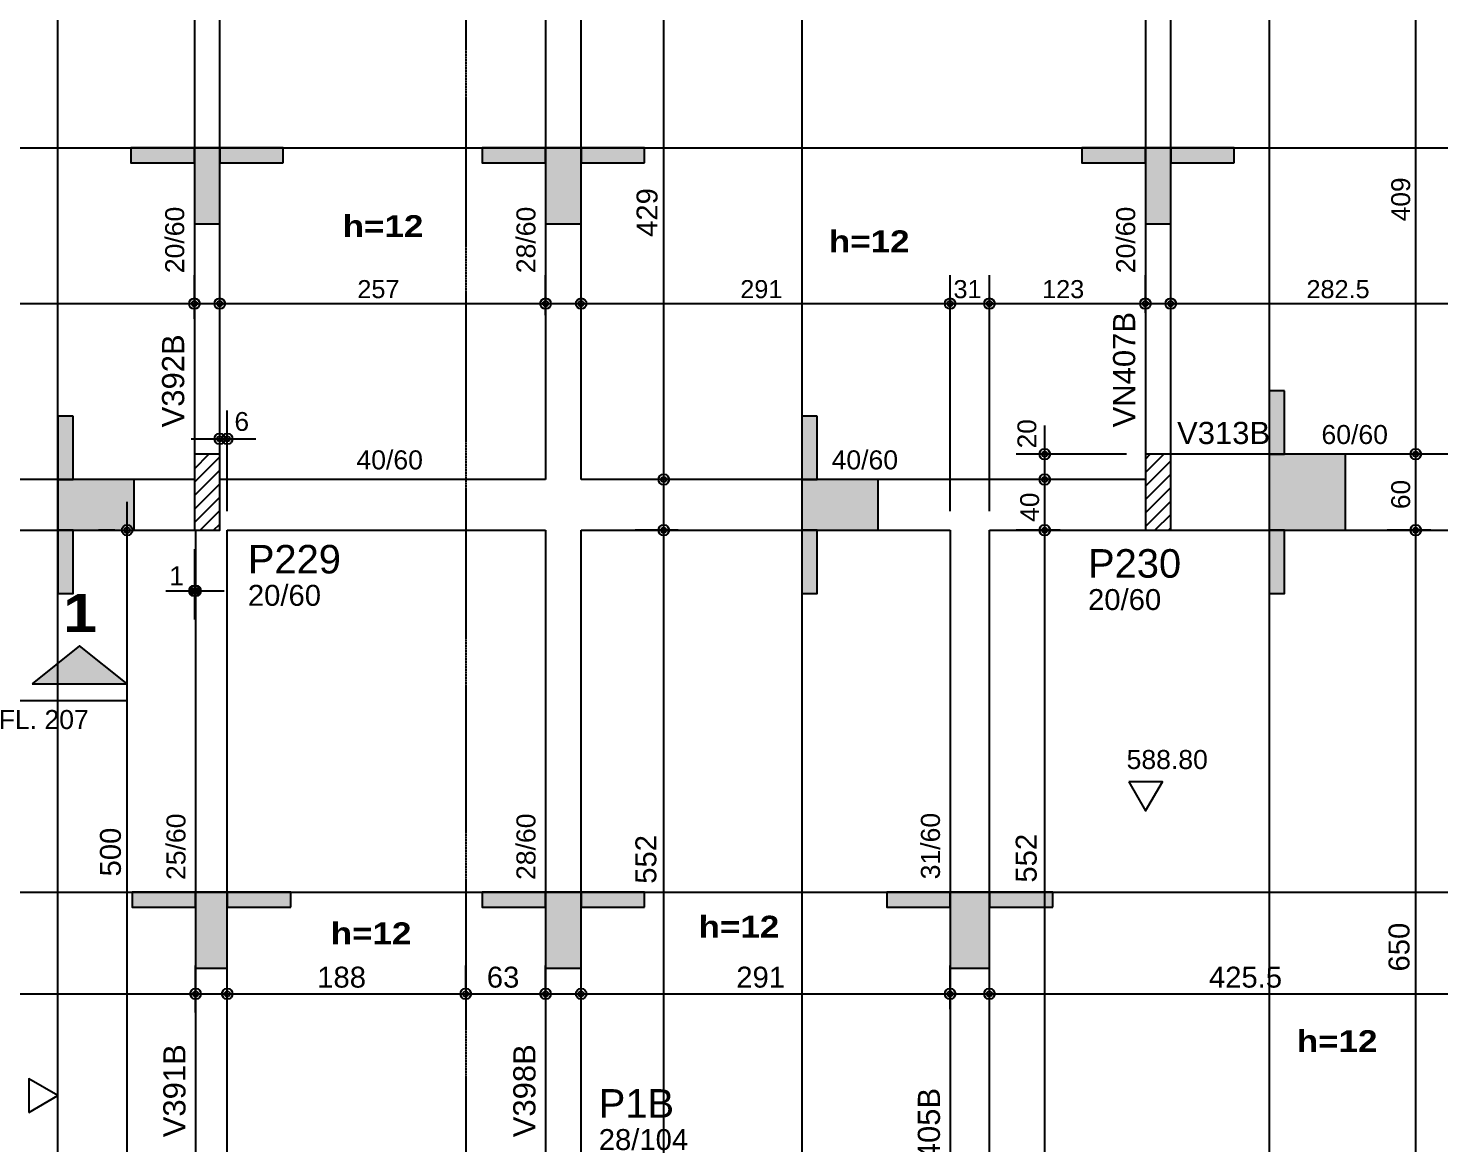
# Model space of a CAD drawing. Extents: x 0 to 13080, y 0 to 6750.
# Drawn here: x 4204 to 5317, y 3452 to 4332 of the extents above; entities that cross this region are included whole.
import ezdxf

# ---------------------------------------------------------------- set-up
doc = ezdxf.new("R2010")
doc.units = 0
doc.header["$MEASUREMENT"] = 0
doc.linetypes.add('ESTILO_TQS_0007', pattern=[2.1, 1.5, -0.2, 0.2, -0.2])
for name, color, linetype in [('MTH-202', 1, 'CONTINUOUS'), ('MTH-224', 4, 'CONTINUOUS'), ('MTH-COTAS7', 31, 'CONTINUOUS'), ('MTH-DIM-PILAR', 3, 'CONTINUOUS'), ('MTH-DIM-VIGA', 3, 'CONTINUOUS'), ('MTH-EIXO-214', 4, 'CONTINUOUS'), ('MTH-FACE-VIGA', 7, 'CONTINUOUS'), ('MTH-HACHURA-PILAR', 1, 'CONTINUOUS'), ('MTH-LINHA-CORTE', 5, 'CONTINUOUS'), ('MTH-LINHA-SEÇÃO', 16, 'CONTINUOUS'), ('MTH-PILAR-MORRE', 5, 'CONTINUOUS'), ('MTH-SIMB_COTA', 3, 'CONTINUOUS'), ('MTH-SOMBRA21', 150, 'CONTINUOUS'), ('MTH-TIT1-PILAR', 5, 'CONTINUOUS'), ('MTH-TIT1-VIGA', 5, 'CONTINUOUS'), ('MTH-TXT', 4, 'CONTINUOUS'), ('MTH-TXT-NEGRITO', 5, 'CONTINUOUS')]:
    doc.layers.add(name, color=color, linetype=linetype)
doc.styles.add('TQS_ARIAL', font='arial.ttf')
doc.styles.add('TQS_ARIAL_BLACK', font='ariblk.ttf')

msp = doc.modelspace()

# ---------------------------------------------------------------- linework, layer by layer
at = {"layer": 'MTH-224', "linetype": 'Continuous'}
msp.add_line((4179.22526, 3801.982318), (4281.78776, 3801.982318), dxfattribs=at)
for points in [[(5071.722021, 3737.79356), (5084.971526, 3714.845855), (5098.219713, 3737.79356), (5071.722021, 3737.79356)], [(4204.23487, 3477.013435), (4227.182575, 3490.26294), (4204.23487, 3503.511127), (4204.23487, 3477.013435)]]:
    msp.add_lwpolyline(points, dxfattribs=at)
at = {"layer": 'MTH-COTAS7', "linetype": 'Continuous'}
for p, q in [((4704.961438, 3953.714724), (4704.961438, 4427.714724)), ((5297.993633, 3973.714724), (5297.993633, 4427.714724)), ((4334.778343, 4103.041923), (4334.778343, 4137.506334)), ((4354.778343, 4093.994315), (4354.778343, 4137.506334)), ((4611.777243, 4105.93349), (4611.777243, 4137.506334)), ((4639.777243, 4107.73527), (4639.777243, 4137.506334)), ((4930.777243, 3951.214724), (4930.777243, 4137.506334)), ((4930.777243, 3951.214724), (4930.777243, 4137.506334)), ((4961.777243, 3951.214724), (4961.777243, 4137.506334)), ((4961.777243, 3951.214724), (4961.777243, 4137.506334)), ((5084.778343, 4107.738271), (5084.778343, 4137.506334)), ((5104.778343, 4107.738271), (5104.778343, 4137.506334)), ((3978.276437, 4115.006334), (4357.278343, 4115.006334)), ((4332.278343, 4115.006334), (4634.277243, 4115.006334)), ((4617.277243, 4115.006334), (4953.277243, 4115.006334)), ((4908.277243, 4115.006334), (4984.277243, 4115.006334)), ((4939.277243, 4115.006334), (5107.278343, 4115.006334)), ((5082.278343, 4115.006334), (5409.777243, 4115.006334)), ((4354.778343, 4011.214724), (4354.778343, 4030.785365)), ((4360.778005, 3951.214724), (4360.778005, 4030.785365)), ((5005.372289, 3953.714724), (5005.372289, 4018.714724)), ((5297.993633, 3913.714724), (5297.993633, 4018.714724)), ((4332.278343, 4008.285365), (4383.278005, 4008.285365)), ((5005.372289, 3913.714724), (5005.372289, 3998.714724)), ((5069.778343, 3996.214724), (4982.872289, 3996.214724)), ((5295.709833, 3996.214724), (5275.493633, 3996.214724)), ((5295.709833, 3996.214724), (5275.493633, 3996.214724)), ((4726.305538, 3976.214724), (4682.461438, 3976.214724)), ((5008.277793, 3976.214724), (4982.872289, 3976.214724)), ((5008.277793, 3976.214724), (4982.872289, 3976.214724)), ((4281.78776, 3413.714762), (4281.78776, 3958.714762)), ((4704.961438, 3361.732063), (4704.961438, 3958.714762)), ((5005.372289, 3361.732062), (5005.372289, 3958.714762)), ((5297.993633, 3263.732062), (5297.993633, 3958.714762)), ((4272.182575, 3936.214762), (4259.28776, 3936.214762)), ((4716.277243, 3936.214762), (4682.461438, 3936.214762)), ((5017.543759, 3936.214762), (4982.872289, 3936.214762)), ((5008.277793, 3936.214724), (4982.872289, 3936.214724)), ((5285.806211, 3936.214762), (5275.493633, 3936.214762)), ((5309.807218, 3936.214724), (5275.493633, 3936.214724)), ((4334.778343, 3921.214724), (4334.778343, 3865.858353)), ((4335.778005, 3921.214724), (4335.778005, 3865.858353)), ((4312.278343, 3888.358353), (4358.278005, 3888.358353)), ((4335.778005, 3555.769747), (4335.778005, 3592.964762)), ((4360.778005, 3555.769747), (4360.778005, 3592.964762)), ((4548.777243, 3574.008225), (4548.777243, 3592.964762)), ((4548.777243, 3574.008225), (4548.777243, 3592.964762)), ((4611.777243, 3566.158633), (4611.777243, 3592.964762)), ((4639.777243, 3563.744612), (4639.777243, 3592.964762)), ((4930.777243, 3558.314478), (4930.777243, 3592.964762)), ((4961.777243, 3567.483645), (4961.777243, 3592.964762)), ((3978.276437, 3570.464762), (4358.278005, 3570.464762)), ((4338.278005, 3570.464762), (4571.277243, 3570.464762)), ((4526.277243, 3570.464762), (4634.277243, 3570.464762)), ((4617.277243, 3570.464762), (4953.277243, 3570.464762)), ((4939.277243, 3570.464762), (5409.777243, 3570.464762)), ((4281.78776, 3328.732063), (4281.78776, 3458.714762))]:
    msp.add_line(p, q, dxfattribs=at)
at = {"layer": 'MTH-EIXO-214', "linetype": 'ESTILO_TQS_0007'}
msp.add_line((4548.777243, 6386.749862), (4548.777243, 488.1738), dxfattribs=at)
at = {"layer": 'MTH-FACE-VIGA', "linetype": 'Continuous'}
for points in [[(4334.778343, 4405.214724), (4334.778343, 3996.214724)], [(4354.778343, 3996.214724), (4354.778343, 4405.214724)], [(4611.777243, 4405.214724), (4611.777243, 3976.214724)], [(4639.777243, 3976.214724), (4639.777243, 4405.214724)], [(5084.778343, 4405.214724), (5084.778343, 3996.214724)], [(5104.778343, 3996.214724), (5104.778343, 4405.214724)], [(5399.777243, 3996.214724), (5104.778343, 3996.214724)], [(4334.778343, 3976.214724), (3988.276437, 3976.214724)], [(4611.777243, 3976.214724), (4354.778343, 3976.214724)], [(4946.277243, 3976.214724), (4639.777243, 3976.214724)], [(5084.778343, 3976.214724), (4946.277243, 3976.214724)], [(4000.776437, 3936.214724), (4334.778343, 3936.214724)], [(4335.778005, 3936.214724), (4335.778005, 3436.214762)], [(4360.778005, 3936.214724), (4611.777243, 3936.214724)], [(4360.778005, 3436.214762), (4360.778005, 3936.214724)], [(4611.777243, 3936.214724), (4611.777243, 3436.232063)], [(4639.777243, 3936.214724), (4930.777243, 3936.214724)], [(4639.777243, 3436.214724), (4639.777243, 3936.214724)], [(4930.777243, 3936.214724), (4930.777243, 3384.232062)], [(4961.777243, 3936.214724), (5084.778343, 3936.214724)], [(4961.777243, 3384.232062), (4961.777243, 3936.214724)], [(5104.778343, 3936.214724), (5387.277243, 3936.214724)]]:
    msp.add_lwpolyline(points, dxfattribs=at)
at = {"layer": 'MTH-HACHURA-PILAR', "linetype": 'Continuous'}
for p, q in [((4334.778343, 3984.760486), (4346.232581, 3996.214724)), ((4334.778343, 3995.367088), (4335.625979, 3996.214724)), ((4334.778343, 3974.153884), (4354.778343, 3994.153884)), ((5084.778343, 3981.691764), (5099.301303, 3996.214724)), ((5084.778343, 3992.298366), (5088.694701, 3996.214724)), ((5084.778343, 3971.085162), (5104.778343, 3991.085162)), ((4334.778343, 3963.547283), (4354.778343, 3983.547283)), ((5084.778343, 3960.478561), (5104.778343, 3980.478561)), ((4334.778343, 3952.940681), (4354.778343, 3972.940681)), ((5084.778343, 3949.871959), (5104.778343, 3969.871959)), ((4334.778343, 3942.334079), (4354.778343, 3962.334079)), ((5084.778343, 3939.265357), (5104.778343, 3959.265357)), ((4339.265589, 3936.214724), (4354.778343, 3951.727477)), ((4349.872191, 3936.214724), (4354.778343, 3941.120876)), ((5092.334311, 3936.214724), (5104.778343, 3948.658755)), ((5102.940913, 3936.214724), (5104.778343, 3938.052154))]:
    msp.add_line(p, q, dxfattribs=at)
at = {"layer": 'MTH-LINHA-CORTE', "linetype": 'Continuous'}
msp.add_lwpolyline([(4206.78776, 3815.107318), (4281.78776, 3815.107318), (4244.28776, 3845.107318), (4206.78776, 3815.107318)], dxfattribs=at)
at = {"layer": 'MTH-LINHA-SEÇÃO', "linetype": 'Continuous'}
for p, q in [((4227.182575, 3351.232063), (4227.182575, 6068.392418)), ((4813.983648, 4953.714724), (4813.983648, 3406.214724)), ((5182.527244, 4953.714724), (5182.527244, 3286.232062)), ((3715.777097, 4237.985025), (6390.256545, 4237.985025)), ((921.17219, 3650.827299), (8448.796747, 3650.827299))]:
    msp.add_line(p, q, dxfattribs=at)
for points in [[(4334.778343, 4225.985025), (4334.778343, 4237.985025), (4284.778343, 4237.985025), (4284.778343, 4225.985025), (4334.778343, 4225.985025)], [(4354.778343, 4237.985025), (4334.778343, 4237.985025), (4334.778343, 4177.985025), (4354.778343, 4177.985025), (4354.778343, 4237.985025)], [(4404.778343, 4225.985025), (4404.778343, 4237.985025), (4354.778343, 4237.985025), (4354.778343, 4225.985025), (4404.778343, 4225.985025)], [(4611.777243, 4225.985025), (4611.777243, 4237.985025), (4561.777243, 4237.985025), (4561.777243, 4225.985025), (4611.777243, 4225.985025)], [(4639.777243, 4237.985025), (4611.777243, 4237.985025), (4611.777243, 4177.985025), (4639.777243, 4177.985025), (4639.777243, 4237.985025)], [(4689.777243, 4225.985025), (4689.777243, 4237.985025), (4639.777243, 4237.985025), (4639.777243, 4225.985025), (4689.777243, 4225.985025)], [(5084.778343, 4225.985025), (5084.778343, 4237.985025), (5034.778343, 4237.985025), (5034.778343, 4225.985025), (5084.778343, 4225.985025)], [(5104.778343, 4237.985025), (5084.778343, 4237.985025), (5084.778343, 4177.985025), (5104.778343, 4177.985025), (5104.778343, 4237.985025)], [(5154.778343, 4225.985025), (5154.778343, 4237.985025), (5104.778343, 4237.985025), (5104.778343, 4225.985025), (5154.778343, 4225.985025)], [(5194.527244, 4046.214724), (5182.527244, 4046.214724), (5182.527244, 3996.214724), (5194.527244, 3996.214724), (5194.527244, 4046.214724)], [(4239.182575, 4026.214724), (4227.182575, 4026.214724), (4227.182575, 3976.214724), (4239.182575, 3976.214724), (4239.182575, 4026.214724)], [(4825.983648, 4026.214724), (4813.983648, 4026.214724), (4813.983648, 3976.214724), (4825.983648, 3976.214724), (4825.983648, 4026.214724)], [(5182.527244, 3996.214724), (5182.527244, 3936.214762), (5242.527244, 3936.214762), (5242.527244, 3996.214724), (5182.527244, 3996.214724)], [(4227.182575, 3976.214724), (4227.182575, 3936.214762), (4287.182575, 3936.214762), (4287.182575, 3976.214724), (4227.182575, 3976.214724)], [(4813.983648, 3976.214724), (4813.983648, 3936.214762), (4873.983648, 3936.214762), (4873.983648, 3976.214724), (4813.983648, 3976.214724)], [(4239.182575, 3936.214762), (4227.182575, 3936.214762), (4227.182575, 3886.214762), (4239.182575, 3886.214762), (4239.182575, 3936.214762)], [(4825.983648, 3936.214762), (4813.983648, 3936.214762), (4813.983648, 3886.214762), (4825.983648, 3886.214762), (4825.983648, 3936.214762)], [(5194.527244, 3936.214762), (5182.527244, 3936.214762), (5182.527244, 3886.214762), (5194.527244, 3886.214762), (5194.527244, 3936.214762)], [(4335.778005, 3638.827299), (4335.778005, 3650.827299), (4285.778005, 3650.827299), (4285.778005, 3638.827299), (4335.778005, 3638.827299)], [(4360.778005, 3650.827299), (4335.778005, 3650.827299), (4335.778005, 3590.827299), (4360.778005, 3590.827299), (4360.778005, 3650.827299)], [(4410.778005, 3638.827299), (4410.778005, 3650.827299), (4360.778005, 3650.827299), (4360.778005, 3638.827299), (4410.778005, 3638.827299)], [(4611.777243, 3638.827299), (4611.777243, 3650.827299), (4561.777243, 3650.827299), (4561.777243, 3638.827299), (4611.777243, 3638.827299)], [(4639.777243, 3650.827299), (4611.777243, 3650.827299), (4611.777243, 3590.827299), (4639.777243, 3590.827299), (4639.777243, 3650.827299)], [(4689.777243, 3638.827299), (4689.777243, 3650.827299), (4639.777243, 3650.827299), (4639.777243, 3638.827299), (4689.777243, 3638.827299)], [(4930.777243, 3638.827299), (4930.777243, 3650.827299), (4880.777243, 3650.827299), (4880.777243, 3638.827299), (4930.777243, 3638.827299)], [(4961.777243, 3650.827299), (4930.777243, 3650.827299), (4930.777243, 3590.827299), (4961.777243, 3590.827299), (4961.777243, 3650.827299)], [(5011.777243, 3638.827299), (5011.777243, 3650.827299), (4961.777243, 3650.827299), (4961.777243, 3638.827299), (5011.777243, 3638.827299)]]:
    msp.add_lwpolyline(points, dxfattribs=at)
at = {"layer": 'MTH-PILAR-MORRE', "linetype": 'Continuous'}
for points in [[(4334.778343, 3936.214724), (4354.778343, 3936.214724), (4354.778343, 3996.214724), (4334.778343, 3996.214724), (4334.778343, 3936.214724)], [(5084.778343, 3936.214724), (5104.778343, 3936.214724), (5104.778343, 3996.214724), (5084.778343, 3996.214724), (5084.778343, 3936.214724)]]:
    msp.add_lwpolyline(points, dxfattribs=at)
at = {"layer": 'MTH-SIMB_COTA', "linetype": 'Continuous'}
for centre, radius in [((4334.778343, 4115.006334), 4.200001), ((4354.778343, 4115.006334), 4.200001), ((4611.777243, 4115.006334), 4.200001), ((4639.777243, 4115.006334), 4.200001), ((4930.777243, 4115.006334), 4.200001), ((4930.777243, 4115.006334), 4.200001), ((4961.777243, 4115.006334), 4.200001), ((4961.777243, 4115.006334), 4.200001), ((5084.778343, 4115.006334), 4.200001), ((5104.778343, 4115.006334), 4.200001), ((4334.778343, 4115.006334), 2.1), ((4354.778343, 4115.006334), 2.1), ((4611.777243, 4115.006334), 2.1), ((4639.777243, 4115.006334), 2.1), ((4930.777243, 4115.006334), 2.1), ((4930.777243, 4115.006334), 2.1), ((4961.777243, 4115.006334), 2.1), ((4961.777243, 4115.006334), 2.1), ((5084.778343, 4115.006334), 2.1), ((5104.778343, 4115.006334), 2.1), ((4354.778343, 4008.285365), 4.200001), ((4354.778343, 4008.285365), 2.1), ((4360.778005, 4008.285365), 4.200001), ((4360.778005, 4008.285365), 2.1), ((5005.372289, 3996.214724), 4.200001), ((5005.372289, 3996.214724), 2.1), ((5297.993633, 3996.214724), 4.200001), ((5297.993633, 3996.214724), 4.200001), ((5297.993633, 3996.214724), 2.1), ((5297.993633, 3996.214724), 2.1), ((4704.961438, 3976.214724), 4.200001), ((4704.961438, 3976.214724), 2.1), ((5005.372289, 3976.214724), 4.200001), ((5005.372289, 3976.214724), 4.200001), ((5005.372289, 3976.214724), 2.1), ((5005.372289, 3976.214724), 2.1), ((4281.78776, 3936.214762), 4.200001), ((4281.78776, 3936.214762), 2.1), ((4704.961438, 3936.214762), 4.200001), ((4704.961438, 3936.214762), 2.1), ((5005.372289, 3936.214762), 4.200001), ((5005.372289, 3936.214724), 4.200001), ((5005.372289, 3936.214762), 2.1), ((5005.372289, 3936.214724), 2.1), ((5297.993633, 3936.214762), 4.200001), ((5297.993633, 3936.214724), 4.200001), ((5297.993633, 3936.214762), 2.1), ((5297.993633, 3936.214724), 2.1), ((4334.778343, 3888.358353), 4.200001), ((4335.778005, 3888.358353), 4.200001), ((4334.778343, 3888.358353), 2.1), ((4335.778005, 3888.358353), 2.1), ((4335.778005, 3570.464762), 4.200001), ((4360.778005, 3570.464762), 4.200001), ((4548.777243, 3570.464762), 4.200001), ((4548.777243, 3570.464762), 4.200001), ((4611.777243, 3570.464762), 4.200001), ((4639.777243, 3570.464762), 4.200001), ((4930.777243, 3570.464762), 4.200001), ((4961.777243, 3570.464762), 4.200001), ((4335.778005, 3570.464762), 2.1), ((4360.778005, 3570.464762), 2.1), ((4548.777243, 3570.464762), 2.1), ((4548.777243, 3570.464762), 2.1), ((4611.777243, 3570.464762), 2.1), ((4639.777243, 3570.464762), 2.1), ((4930.777243, 3570.464762), 2.1), ((4961.777243, 3570.464762), 2.1)]:
    msp.add_circle(centre, radius, dxfattribs=at)
at = {"layer": 'MTH-SOMBRA21', "linetype": 'Continuous'}
for points in [[(4334.778343, 4225.985025), (4334.778343, 4237.985025), (4284.778343, 4237.985025)], [(4334.778343, 4225.985025), (4284.778343, 4237.985025), (4284.778343, 4225.985025)], [(4354.778343, 4237.985025), (4334.778343, 4237.985025), (4334.778343, 4177.985025)], [(4354.778343, 4237.985025), (4334.778343, 4177.985025), (4354.778343, 4177.985025)], [(4404.778343, 4225.985025), (4404.778343, 4237.985025), (4354.778343, 4237.985025)], [(4404.778343, 4225.985025), (4354.778343, 4237.985025), (4354.778343, 4225.985025)], [(4354.778343, 4237.985025), (4354.778343, 4177.985025), (4354.778343, 4237.985025)], [(4611.777243, 4225.985025), (4611.777243, 4237.985025), (4561.777243, 4237.985025)], [(4611.777243, 4225.985025), (4561.777243, 4237.985025), (4561.777243, 4225.985025)], [(4639.777243, 4237.985025), (4611.777243, 4237.985025), (4611.777243, 4177.985025)], [(4639.777243, 4237.985025), (4611.777243, 4177.985025), (4639.777243, 4177.985025)], [(4689.777243, 4225.985025), (4689.777243, 4237.985025), (4639.777243, 4237.985025)], [(4689.777243, 4225.985025), (4639.777243, 4237.985025), (4639.777243, 4225.985025)], [(4639.777243, 4237.985025), (4639.777243, 4177.985025), (4639.777243, 4237.985025)], [(5084.778343, 4225.985025), (5084.778343, 4237.985025), (5034.778343, 4237.985025)], [(5084.778343, 4225.985025), (5034.778343, 4237.985025), (5034.778343, 4225.985025)], [(5104.778343, 4237.985025), (5084.778343, 4237.985025), (5084.778343, 4177.985025)], [(5104.778343, 4237.985025), (5084.778343, 4177.985025), (5104.778343, 4177.985025)], [(5154.778343, 4225.985025), (5154.778343, 4237.985025), (5104.778343, 4237.985025)], [(5154.778343, 4225.985025), (5104.778343, 4237.985025), (5104.778343, 4225.985025)], [(5104.778343, 4237.985025), (5104.778343, 4177.985025), (5104.778343, 4237.985025)], [(4334.778343, 4225.985025), (4284.778343, 4225.985025), (4334.778343, 4225.985025)], [(4404.778343, 4225.985025), (4354.778343, 4225.985025), (4404.778343, 4225.985025)], [(4611.777243, 4225.985025), (4561.777243, 4225.985025), (4611.777243, 4225.985025)], [(4689.777243, 4225.985025), (4639.777243, 4225.985025), (4689.777243, 4225.985025)], [(5084.778343, 4225.985025), (5034.778343, 4225.985025), (5084.778343, 4225.985025)], [(5154.778343, 4225.985025), (5104.778343, 4225.985025), (5154.778343, 4225.985025)], [(5194.527244, 4046.214724), (5182.527244, 4046.214724), (5182.527244, 3996.214724)], [(5194.527244, 4046.214724), (5182.527244, 3996.214724), (5194.527244, 3996.214724)], [(5194.527244, 4046.214724), (5194.527244, 3996.214724), (5194.527244, 4046.214724)], [(4239.182575, 4026.214724), (4227.182575, 4026.214724), (4227.182575, 3976.214724)], [(4239.182575, 4026.214724), (4227.182575, 3976.214724), (4239.182575, 3976.214724)], [(4239.182575, 4026.214724), (4239.182575, 3976.214724), (4239.182575, 4026.214724)], [(4825.983648, 4026.214724), (4813.983648, 4026.214724), (4813.983648, 3976.214724)], [(4825.983648, 4026.214724), (4813.983648, 3976.214724), (4825.983648, 3976.214724)], [(4825.983648, 4026.214724), (4825.983648, 3976.214724), (4825.983648, 4026.214724)], [(5182.527244, 3996.214724), (5182.527244, 3936.214762), (5242.527244, 3936.214762)], [(5182.527244, 3996.214724), (5242.527244, 3936.214762), (5242.527244, 3996.214724)], [(5182.527244, 3996.214724), (5242.527244, 3996.214724), (5182.527244, 3996.214724)], [(4227.182575, 3976.214724), (4227.182575, 3936.214762), (4287.182575, 3936.214762)], [(4227.182575, 3976.214724), (4287.182575, 3936.214762), (4287.182575, 3976.214724)], [(4227.182575, 3976.214724), (4287.182575, 3976.214724), (4227.182575, 3976.214724)], [(4813.983648, 3976.214724), (4813.983648, 3936.214762), (4873.983648, 3936.214762)], [(4813.983648, 3976.214724), (4873.983648, 3936.214762), (4873.983648, 3976.214724)], [(4813.983648, 3976.214724), (4873.983648, 3976.214724), (4813.983648, 3976.214724)], [(4239.182575, 3936.214762), (4227.182575, 3936.214762), (4227.182575, 3886.214762)], [(4239.182575, 3936.214762), (4227.182575, 3886.214762), (4239.182575, 3886.214762)], [(4239.182575, 3936.214762), (4239.182575, 3886.214762), (4239.182575, 3936.214762)], [(4825.983648, 3936.214762), (4813.983648, 3936.214762), (4813.983648, 3886.214762)], [(4825.983648, 3936.214762), (4813.983648, 3886.214762), (4825.983648, 3886.214762)], [(4825.983648, 3936.214762), (4825.983648, 3886.214762), (4825.983648, 3936.214762)], [(5194.527244, 3936.214762), (5182.527244, 3936.214762), (5182.527244, 3886.214762)], [(5194.527244, 3936.214762), (5182.527244, 3886.214762), (5194.527244, 3886.214762)], [(5194.527244, 3936.214762), (5194.527244, 3886.214762), (5194.527244, 3936.214762)], [(4206.78776, 3815.107318), (4281.78776, 3815.107318), (4244.28776, 3845.107318)], [(4206.78776, 3815.107318), (4244.28776, 3845.107318), (4206.78776, 3815.107318)], [(4335.778005, 3638.827299), (4335.778005, 3650.827299), (4285.778005, 3650.827299)], [(4335.778005, 3638.827299), (4285.778005, 3650.827299), (4285.778005, 3638.827299)], [(4360.778005, 3650.827299), (4335.778005, 3650.827299), (4335.778005, 3590.827299)], [(4360.778005, 3650.827299), (4335.778005, 3590.827299), (4360.778005, 3590.827299)], [(4410.778005, 3638.827299), (4410.778005, 3650.827299), (4360.778005, 3650.827299)], [(4410.778005, 3638.827299), (4360.778005, 3650.827299), (4360.778005, 3638.827299)], [(4360.778005, 3650.827299), (4360.778005, 3590.827299), (4360.778005, 3650.827299)], [(4611.777243, 3638.827299), (4611.777243, 3650.827299), (4561.777243, 3650.827299)], [(4611.777243, 3638.827299), (4561.777243, 3650.827299), (4561.777243, 3638.827299)], [(4639.777243, 3650.827299), (4611.777243, 3650.827299), (4611.777243, 3590.827299)], [(4639.777243, 3650.827299), (4611.777243, 3590.827299), (4639.777243, 3590.827299)], [(4689.777243, 3638.827299), (4689.777243, 3650.827299), (4639.777243, 3650.827299)], [(4689.777243, 3638.827299), (4639.777243, 3650.827299), (4639.777243, 3638.827299)], [(4639.777243, 3650.827299), (4639.777243, 3590.827299), (4639.777243, 3650.827299)], [(4930.777243, 3638.827299), (4930.777243, 3650.827299), (4880.777243, 3650.827299)], [(4930.777243, 3638.827299), (4880.777243, 3650.827299), (4880.777243, 3638.827299)], [(4961.777243, 3650.827299), (4930.777243, 3650.827299), (4930.777243, 3590.827299)], [(4961.777243, 3650.827299), (4930.777243, 3590.827299), (4961.777243, 3590.827299)], [(5011.777243, 3638.827299), (5011.777243, 3650.827299), (4961.777243, 3650.827299)], [(5011.777243, 3638.827299), (4961.777243, 3650.827299), (4961.777243, 3638.827299)], [(4961.777243, 3650.827299), (4961.777243, 3590.827299), (4961.777243, 3650.827299)], [(4335.778005, 3638.827299), (4285.778005, 3638.827299), (4335.778005, 3638.827299)], [(4410.778005, 3638.827299), (4360.778005, 3638.827299), (4410.778005, 3638.827299)], [(4611.777243, 3638.827299), (4561.777243, 3638.827299), (4611.777243, 3638.827299)], [(4689.777243, 3638.827299), (4639.777243, 3638.827299), (4689.777243, 3638.827299)], [(4930.777243, 3638.827299), (4880.777243, 3638.827299), (4930.777243, 3638.827299)], [(5011.777243, 3638.827299), (4961.777243, 3638.827299), (5011.777243, 3638.827299)]]:
    msp.add_solid(points, dxfattribs=at)

# ---------------------------------------------------------------- texts
at = {"layer": 'MTH-202', "linetype": 'Continuous', "style": 'TQS_ARIAL'}
for s, p in [('P229', (4376.978837, 3902.11869)), ('P230', (5039.581399, 3898.776698))]:
    msp.add_text(s, height=22.5, dxfattribs=at).set_placement(p)
at = {"layer": 'MTH-COTAS7', "linetype": 'Continuous', "style": 'TQS_ARIAL'}
for s, height, p in [('409', 14.85, (5293.538633, 4179.924724)), ('429', 16.5, (4700.011438, 4167.614724)), ('20', 14.85, (4998.730705, 4000.755651)), ('60', 14.85, (5293.538633, 3952.849724)), ('40', 14.85, (5000.917289, 3942.849724)), ('500', 16.5, (4276.83776, 3663.114762)), ('552', 16.5, (4699.092716, 3657.3353)), ('552', 16.5, (4999.044206, 3658.254021)), ('650', 16.5, (5293.043633, 3588.123412))]:
    msp.add_text(s, height=height, rotation=90, dxfattribs=at).set_placement(p)
for s, height, p in [('257', 14.25, (4463.327793, 4119.281334)), ('291', 14.25, (4765.327243, 4119.281334)), ('31', 14.25, (4933.452243, 4119.281334)), ('123', 14.25, (5003.327793, 4119.281334)), ('282.5', 14.25, (5211.827793, 4119.281334)), ('6', 14.85, (4366.391948, 4014.584775)), ('1', 14.85, (4314.978348, 3892.813353)), ('188', 16.5, (4431.677624, 3575.414762)), ('63', 16.5, (4565.427243, 3575.414762)), ('291', 16.5, (4762.177243, 3575.414762)), ('425.5', 16.5, (5134.927243, 3575.414762))]:
    msp.add_text(s, height=height, dxfattribs=at).set_placement(p)
at = {"layer": 'MTH-DIM-PILAR', "linetype": 'Continuous', "style": 'TQS_ARIAL'}
for s, p in [('20/60', (4376.978837, 3876.61869)), ('20/60', (5039.581399, 3873.276698)), ('28/104', (4653.705168, 3447.305015))]:
    msp.add_text(s, height=16.5, dxfattribs=at).set_placement(p)
at = {"layer": 'MTH-DIM-VIGA', "linetype": 'Continuous', "style": 'TQS_ARIAL'}
for s, rotation, p in [('20/60', 90, (4326.778343, 4138.972379)), ('28/60', 90, (4603.777243, 4138.972379)), ('20/60', 90, (5076.778343, 4138.972379)), ('40/60', 360, (4462.601697, 3984.214724)), ('40/60', 360, (4837.322665, 3984.214724)), ('25/60', 90, (4327.778005, 3660.315586)), ('28/60', 90, (4603.777243, 3660.332887)), ('31/60', 90, (4922.777243, 3660.827299))]:
    msp.add_text(s, height=15, rotation=rotation, dxfattribs=at).set_placement(p)
msp.add_text('60/60', height=15, dxfattribs=at).set_placement((5223.653343, 4004.214724))
at = {"layer": 'MTH-TIT1-PILAR', "linetype": 'Continuous', "style": 'TQS_ARIAL'}
msp.add_text('P1B', height=22.5, dxfattribs=at).set_placement((4653.705168, 3472.805015))
at = {"layer": 'MTH-TIT1-VIGA', "linetype": 'Continuous', "style": 'TQS_ARIAL'}
for s, height, p in [('VN407B', 17.5, (5076.778343, 4017.339724)), ('V392B', 17.5, (4326.778343, 4017.339724)), ('V391B', 17.5, (4327.778005, 3457.339762)), ('V398B', 17.5, (4603.777243, 3457.357063)), ('VN405B', 17.475, (4922.777243, 3405.357062))]:
    msp.add_text(s, height=height, rotation=90, dxfattribs=at).set_placement(p)
msp.add_text('V313B', height=17.5, dxfattribs=at).set_placement((5109.778343, 4004.214724))
at = {"layer": 'MTH-TXT', "linetype": 'Continuous', "style": 'TQS_ARIAL'}
for s, p in [('FL. 207', (4180.47169, 3779.391201)), ('588.80', (5069.971526, 3747.845855))]:
    msp.add_text(s, height=15, dxfattribs=at).set_placement(p)
at = {"layer": 'MTH-TXT-NEGRITO', "linetype": 'Continuous', "style": 'TQS_ARIAL_BLACK'}
for s, height, p in [('h=12', 17.25, (4451.751565, 4167.491299)), ('h=12', 17.25, (4835.171782, 4155.509417)), ('1', 30.0375, (4231.25651, 3855.894521)), ('h=12', 17.25, (4732.437375, 3614.858254)), ('h=12', 17.25, (4442.314835, 3609.625827)), ('h=12', 17.25, (5204.17479, 3524.560504))]:
    msp.add_text(s, height=height, dxfattribs=at).set_placement(p)

doc.saveas('drawing.dxf')
